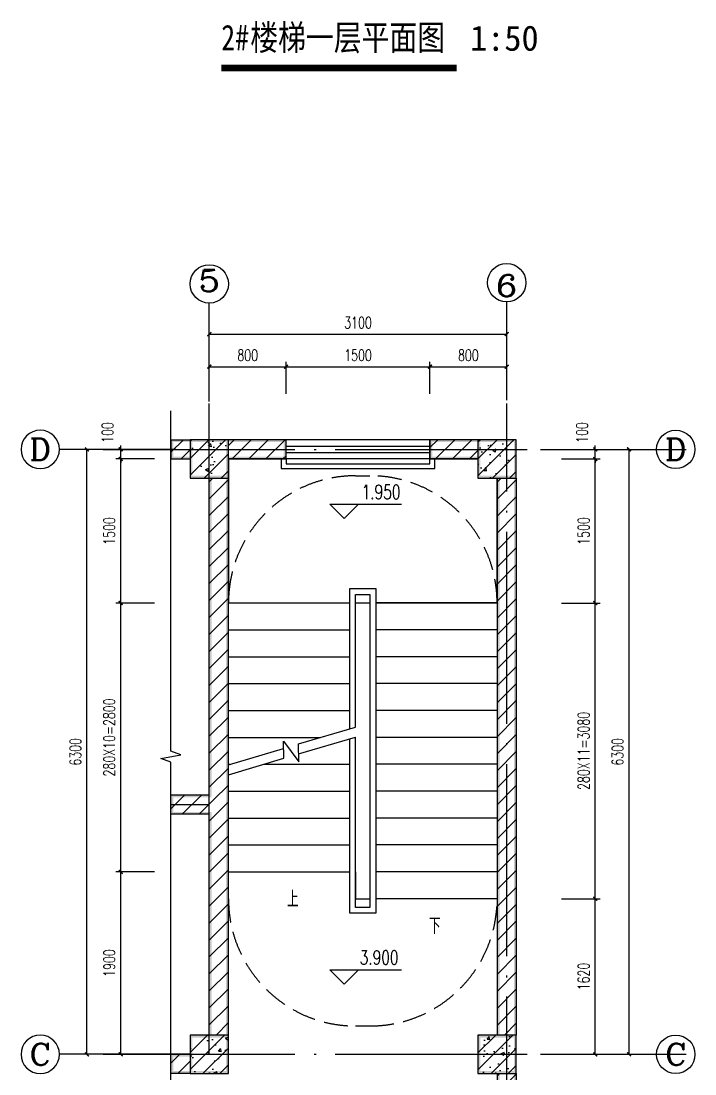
# Model space of a CAD drawing. Extents: x 5904849 to 6011887, y -826029 to -177002.
# Drawn here: x 5909540 to 5916564, y -786814 to -775849 of the extents above; entities that cross this region are included whole.
import ezdxf
from ezdxf.enums import TextEntityAlignment as Align

# ---------------------------------------------------------------- set-up
doc = ezdxf.new("R2010")
doc.units = 0
doc.header["$LTSCALE"] = 1000
doc.header["$MEASUREMENT"] = 0
doc.linetypes.add('DASH', pattern=[0.35, 0.25, -0.1])
doc.linetypes.add('DOTE', pattern=[2.42, 2, -0.2, 0.02, -0.2])
doc.layers.get('0').update_dxf_attribs({"linetype": 'CONTINUOUS'})
doc.layers.get('Defpoints').update_dxf_attribs({"linetype": 'CONTINUOUS'})
for name, color, linetype in [('AXIS', 3, 'CONTINUOUS'), ('AXIS_TEXT', 7, 'CONTINUOUS'), ('COLUMN', 9, 'CONTINUOUS'), ('DIM_ELEV', 3, 'CONTINUOUS'), ('DIM_SYMB', 3, 'CONTINUOUS'), ('DOTE', 252, 'CONTINUOUS'), ('LATRINE', 6, 'CONTINUOUS'), ('PUB_DIM', 3, 'CONTINUOUS'), ('PUB_HATCH', 8, 'CONTINUOUS'), ('PUB_TEXT', 7, 'CONTINUOUS'), ('PUB_WALL', 9, 'CONTINUOUS'), ('STAIR', 5, 'CONTINUOUS'), ('WALL', 2, 'CONTINUOUS'), ('WINDOW', 4, 'CONTINUOUS')]:
    doc.layers.add(name, color=color, linetype=linetype)
doc.styles.add('-宋体', font='', dxfattribs={"width": 0.8})
doc.styles.add('_TCH_AXIS', font='COMPLEX', dxfattribs={"bigfont": 'GBCBIG'})
doc.styles.add('_TCH_DIM', font='SIMPLEX', dxfattribs={"bigfont": 'GBCBIG'})
doc.styles.add('_TCH_DIM_T3', font='SIMPLEX', dxfattribs={"width": 0.705882, "bigfont": 'GBCBIG'})
doc.styles.add('COMPLEX', font='COMPLEX')
doc.styles.add('黑体', font='simhei.ttf')
doc.styles.get('-宋体').set_extended_font_data('SimSun')
doc.dimstyles.new('_TCH_ARCH&&50', dxfattribs={"dimtxt": 119, "dimasz": 40, "dimexe": 50, "dimexo": 100, "dimgap": 60.5, "dimtad": 1, "dimdec": 0, "dimzin": 0, "dimdsep": 46, "dimtxsty": '_TCH_DIM_T3', "dimblk": 'ARCHTICK', "dimcen": 0.09, "dimclrt": 7, "dimazin": 2, "dimtfac": 1, "dimtdec": 0, "dimtix": 1, "dimtmove": 2, "dimatfit": 3, "dimfxl": 0, "dimtolj": 1, "dimtzin": 0, "dimarcsym": 0})
pattern_1 = [(45, (0, 0), (-88.3883476, 88.3883476), []), (50, (0, 0), (358.630091, -31.376067), [37.5, -412.5]), (355, (0, 0), (-69.375667, 376.096067), [30, -330]), (100.4514, (29.9, -2.6), (289.25469, 344.719771), [31.870095, -350.571056]), (46.1842, (0, 100), (533.620524, -82.759507), [56.25, -618.75]), (96.6356, (44.47, 93.1), (467.331353, 487.058935), [47.805144, -525.8565]), (351.1842, (0, 100), (467.330973, 487.0593), [45, -495]), (21, (50, 75), (298.453526, -201.309445), [37.5, -412.5]), (326, (50, 75), (121.657666, 362.575023), [30, -330]), (71.4514, (74.87, 58.22), (420.111314, 161.265248), [31.870095, -350.571056]), (37.5, (0, 0), (6.0799277, 166.446927), [0, -326, 0, -335, 0, -331.25]), (7.5, (0, 0), (131.5347687, 197.205856), [0, -191, 0, -318.5, 0, -126.25]), (327.5, (-111.5, 0), (266.911218, -11.277436), [0, -125, 0, -390, 0, -517.5]), (317.5, (-161.5, 0), (291.593085, 50.052491), [0, -162.5, 0, -259, 0, -367.5])]
pattern_2 = [(45, (0, 89.76), (-88.388383, 88.388383), [])]

# ---------------------------------------------------------------- blocks, each defined once
blk = doc.blocks.new('_ArchTick')
at = {"color": 0, "linetype": 'ByBlock', "const_width": 0.4}
blk.add_lwpolyline([(-0.5, -0.5), (0.5, 0.5)], dxfattribs=at)
blk = doc.blocks.new('*D482')
at = {"layer": 'Defpoints', "color": 0}
for p in [(5915072, -780310), (5915524, -780310), (5915072, -780410)]:
    blk.add_point(p, dxfattribs=at)
at = {"layer": 'PUB_DIM', "color": 0, "lineweight": -2}
for p, q in [((5915172, -780310), (5915574, -780310)), ((5915524, -780310), (5915524, -780270)), ((5915524, -780410), (5915524, -780310)), ((5915172, -780410), (5915574, -780410)), ((5915524, -780410), (5915524, -780450))]:
    blk.add_line(p, q, dxfattribs=at)
at = {"layer": 'PUB_DIM', "color": 0, "lineweight": -2, "xscale": 40, "yscale": 40, "zscale": 40}
for p, rotation in [((5915524, -780310), 270), ((5915524, -780410), 90)]:
    blk.add_blockref('_ArchTick', p, dxfattribs=dict(at, rotation=rotation))
at = {"layer": 'PUB_DIM', "color": 7, "insert": (5915387, -780135), "char_height": 119, "attachment_point": 5, "rotation": 90, "style": '_TCH_DIM_T3'}
blk.add_mtext('\\A1;100', dxfattribs=at)
blk = doc.blocks.new('*D483')
at = {"layer": 'Defpoints', "color": 0}
for p in [(5915072, -780410), (5915524, -780410), (5915072, -781910)]:
    blk.add_point(p, dxfattribs=at)
at = {"layer": 'PUB_DIM', "color": 0, "lineweight": -2}
for p, q in [((5915172, -780410), (5915574, -780410)), ((5915524, -781910), (5915524, -780410)), ((5915172, -781910), (5915574, -781910))]:
    blk.add_line(p, q, dxfattribs=at)
at = {"layer": 'PUB_DIM', "color": 0, "lineweight": -2, "xscale": 40, "yscale": 40, "zscale": 40}
for p, rotation in [((5915524, -780410), 90), ((5915524, -781910), 270)]:
    blk.add_blockref('_ArchTick', p, dxfattribs=dict(at, rotation=rotation))
at = {"layer": 'PUB_DIM', "color": 7, "insert": (5915404, -781160), "char_height": 119, "attachment_point": 5, "rotation": 90, "style": '_TCH_DIM_T3'}
blk.add_mtext('\\A1;1500', dxfattribs=at)
blk = doc.blocks.new('*D484')
at = {"layer": 'Defpoints', "color": 0}
for p in [(5915072, -781910), (5915524, -781910), (5915072, -784990)]:
    blk.add_point(p, dxfattribs=at)
at = {"layer": 'PUB_DIM', "color": 0, "lineweight": -2}
for p, q in [((5915172, -781910), (5915574, -781910)), ((5915524, -784990), (5915524, -781910)), ((5915172, -784990), (5915574, -784990))]:
    blk.add_line(p, q, dxfattribs=at)
at = {"layer": 'PUB_DIM', "color": 0, "lineweight": -2, "xscale": 40, "yscale": 40, "zscale": 40}
for p, rotation in [((5915524, -781910), 90), ((5915524, -784990), 270)]:
    blk.add_blockref('_ArchTick', p, dxfattribs=dict(at, rotation=rotation))
at = {"layer": 'PUB_DIM', "color": 7, "insert": (5915404, -783450), "char_height": 119, "attachment_point": 5, "rotation": 90, "style": '_TCH_DIM_T3'}
blk.add_mtext('\\A1;280X11=3080', dxfattribs=at)
blk = doc.blocks.new('*D485')
at = {"layer": 'Defpoints', "color": 0}
for p in [(5915072, -784990), (5915524, -784990), (5915072, -786610)]:
    blk.add_point(p, dxfattribs=at)
at = {"layer": 'PUB_DIM', "color": 0, "lineweight": -2}
for p, q in [((5915172, -784990), (5915574, -784990)), ((5915524, -786610), (5915524, -784990)), ((5915172, -786610), (5915574, -786610))]:
    blk.add_line(p, q, dxfattribs=at)
at = {"layer": 'PUB_DIM', "color": 0, "lineweight": -2, "xscale": 40, "yscale": 40, "zscale": 40}
for p, rotation in [((5915524, -784990), 90), ((5915524, -786610), 270)]:
    blk.add_blockref('_ArchTick', p, dxfattribs=dict(at, rotation=rotation))
at = {"layer": 'PUB_DIM', "color": 7, "insert": (5915404, -785800), "char_height": 119, "attachment_point": 5, "rotation": 90, "style": '_TCH_DIM_T3'}
blk.add_mtext('\\A1;1620', dxfattribs=at)
blk = doc.blocks.new('*D486')
at = {"layer": 'Defpoints', "color": 0}
for p in [(5914852, -780310), (5915877, -780310), (5914852, -786610)]:
    blk.add_point(p, dxfattribs=at)
at = {"layer": 'PUB_DIM', "color": 0, "lineweight": -2}
for p, q in [((5914952, -780310), (5915927, -780310)), ((5915877, -786610), (5915877, -780310)), ((5914952, -786610), (5915927, -786610))]:
    blk.add_line(p, q, dxfattribs=at)
at = {"layer": 'PUB_DIM', "color": 0, "lineweight": -2, "xscale": 40, "yscale": 40, "zscale": 40}
for p, rotation in [((5915877, -780310), 90), ((5915877, -786610), 270)]:
    blk.add_blockref('_ArchTick', p, dxfattribs=dict(at, rotation=rotation))
at = {"layer": 'PUB_DIM', "color": 7, "insert": (5915757, -783460), "char_height": 119, "attachment_point": 5, "rotation": 90, "style": '_TCH_DIM_T3'}
blk.add_mtext('\\A1;6300', dxfattribs=at)
blk = doc.blocks.new('*D487')
at = {"layer": 'Defpoints', "color": 0}
for p in [(5914602, -779449), (5913802, -779832), (5914602, -779832)]:
    blk.add_point(p, dxfattribs=at)
at = {"layer": 'PUB_DIM', "color": 0, "lineweight": -2}
for p, q in [((5913802, -779732), (5913802, -779399)), ((5913802, -779449), (5914602, -779449)), ((5914602, -779732), (5914602, -779399))]:
    blk.add_line(p, q, dxfattribs=at)
at = {"layer": 'PUB_DIM', "color": 0, "lineweight": -2, "xscale": 40, "yscale": 40, "zscale": 40, "rotation": 180}
blk.add_blockref('_ArchTick', (5913802, -779449), dxfattribs=at)
at = {"layer": 'PUB_DIM', "color": 0, "lineweight": -2, "xscale": 40, "yscale": 40, "zscale": 40}
blk.add_blockref('_ArchTick', (5914602, -779449), dxfattribs=at)
at = {"layer": 'PUB_DIM', "color": 7, "insert": (5914202, -779329), "char_height": 119, "attachment_point": 5, "style": '_TCH_DIM_T3'}
blk.add_mtext('\\A1;800', dxfattribs=at)
blk = doc.blocks.new('*D488')
at = {"layer": 'Defpoints', "color": 0}
for p in [(5913802, -779449), (5912302, -779832), (5913802, -779832)]:
    blk.add_point(p, dxfattribs=at)
at = {"layer": 'PUB_DIM', "color": 0, "lineweight": -2}
for p, q in [((5912302, -779732), (5912302, -779399)), ((5912302, -779449), (5913802, -779449)), ((5913802, -779732), (5913802, -779399))]:
    blk.add_line(p, q, dxfattribs=at)
at = {"layer": 'PUB_DIM', "color": 0, "lineweight": -2, "xscale": 40, "yscale": 40, "zscale": 40, "rotation": 180}
blk.add_blockref('_ArchTick', (5912302, -779449), dxfattribs=at)
at = {"layer": 'PUB_DIM', "color": 0, "lineweight": -2, "xscale": 40, "yscale": 40, "zscale": 40}
blk.add_blockref('_ArchTick', (5913802, -779449), dxfattribs=at)
at = {"layer": 'PUB_DIM', "color": 7, "insert": (5913052, -779329), "char_height": 119, "attachment_point": 5, "style": '_TCH_DIM_T3'}
blk.add_mtext('\\A1;1500', dxfattribs=at)
blk = doc.blocks.new('*D489')
at = {"layer": 'Defpoints', "color": 0}
for p in [(5912302, -779449), (5911502, -779832), (5912302, -779832)]:
    blk.add_point(p, dxfattribs=at)
at = {"layer": 'PUB_DIM', "color": 0, "lineweight": -2}
for p, q in [((5911502, -779732), (5911502, -779399)), ((5911502, -779449), (5912302, -779449)), ((5912302, -779732), (5912302, -779399))]:
    blk.add_line(p, q, dxfattribs=at)
at = {"layer": 'PUB_DIM', "color": 0, "lineweight": -2, "xscale": 40, "yscale": 40, "zscale": 40, "rotation": 180}
blk.add_blockref('_ArchTick', (5911502, -779449), dxfattribs=at)
at = {"layer": 'PUB_DIM', "color": 0, "lineweight": -2, "xscale": 40, "yscale": 40, "zscale": 40}
blk.add_blockref('_ArchTick', (5912302, -779449), dxfattribs=at)
at = {"layer": 'PUB_DIM', "color": 7, "insert": (5911902, -779329), "char_height": 119, "attachment_point": 5, "style": '_TCH_DIM_T3'}
blk.add_mtext('\\A1;800', dxfattribs=at)
blk = doc.blocks.new('*D490')
at = {"layer": 'Defpoints', "color": 0}
for p in [(5914602, -779110), (5911502, -779832), (5914602, -779832)]:
    blk.add_point(p, dxfattribs=at)
at = {"layer": 'PUB_DIM', "color": 0, "lineweight": -2}
for p, q in [((5911502, -779732), (5911502, -779060)), ((5911502, -779110), (5914602, -779110)), ((5914602, -779732), (5914602, -779060))]:
    blk.add_line(p, q, dxfattribs=at)
at = {"layer": 'PUB_DIM', "color": 0, "lineweight": -2, "xscale": 40, "yscale": 40, "zscale": 40, "rotation": 180}
blk.add_blockref('_ArchTick', (5911502, -779110), dxfattribs=at)
at = {"layer": 'PUB_DIM', "color": 0, "lineweight": -2, "xscale": 40, "yscale": 40, "zscale": 40}
blk.add_blockref('_ArchTick', (5914602, -779110), dxfattribs=at)
at = {"layer": 'PUB_DIM', "color": 7, "insert": (5913052, -778990), "char_height": 119, "attachment_point": 5, "style": '_TCH_DIM_T3'}
blk.add_mtext('\\A1;3100', dxfattribs=at)
blk = doc.blocks.new('*D491')
at = {"layer": 'Defpoints', "color": 0}
for p in [(5910579, -780310), (5911031, -780310), (5911031, -780410)]:
    blk.add_point(p, dxfattribs=at)
at = {"layer": 'PUB_DIM', "color": 0, "lineweight": -2}
for p, q in [((5910931, -780310), (5910529, -780310)), ((5910579, -780310), (5910579, -780270)), ((5910579, -780410), (5910579, -780310)), ((5910931, -780410), (5910529, -780410)), ((5910579, -780410), (5910579, -780450))]:
    blk.add_line(p, q, dxfattribs=at)
at = {"layer": 'PUB_DIM', "color": 0, "lineweight": -2, "xscale": 40, "yscale": 40, "zscale": 40}
for p, rotation in [((5910579, -780310), 270), ((5910579, -780410), 90)]:
    blk.add_blockref('_ArchTick', p, dxfattribs=dict(at, rotation=rotation))
at = {"layer": 'PUB_DIM', "color": 7, "insert": (5910441, -780135), "char_height": 119, "attachment_point": 5, "rotation": 90, "style": '_TCH_DIM_T3'}
blk.add_mtext('\\A1;100', dxfattribs=at)
blk = doc.blocks.new('*D492')
at = {"layer": 'Defpoints', "color": 0}
for p in [(5910579, -780410), (5911031, -780410), (5911031, -781910)]:
    blk.add_point(p, dxfattribs=at)
at = {"layer": 'PUB_DIM', "color": 0, "lineweight": -2}
for p, q in [((5910931, -780410), (5910529, -780410)), ((5910579, -781910), (5910579, -780410)), ((5910931, -781910), (5910529, -781910))]:
    blk.add_line(p, q, dxfattribs=at)
at = {"layer": 'PUB_DIM', "color": 0, "lineweight": -2, "xscale": 40, "yscale": 40, "zscale": 40}
for p, rotation in [((5910579, -780410), 90), ((5910579, -781910), 270)]:
    blk.add_blockref('_ArchTick', p, dxfattribs=dict(at, rotation=rotation))
at = {"layer": 'PUB_DIM', "color": 7, "insert": (5910459, -781160), "char_height": 119, "attachment_point": 5, "rotation": 90, "style": '_TCH_DIM_T3'}
blk.add_mtext('\\A1;1500', dxfattribs=at)
blk = doc.blocks.new('*D493')
at = {"layer": 'Defpoints', "color": 0}
for p in [(5910579, -781910), (5911031, -781910), (5911031, -784710)]:
    blk.add_point(p, dxfattribs=at)
at = {"layer": 'PUB_DIM', "color": 0, "lineweight": -2}
for p, q in [((5910931, -781910), (5910529, -781910)), ((5910579, -784710), (5910579, -781910)), ((5910931, -784710), (5910529, -784710))]:
    blk.add_line(p, q, dxfattribs=at)
at = {"layer": 'PUB_DIM', "color": 0, "lineweight": -2, "xscale": 40, "yscale": 40, "zscale": 40}
for p, rotation in [((5910579, -781910), 90), ((5910579, -784710), 270)]:
    blk.add_blockref('_ArchTick', p, dxfattribs=dict(at, rotation=rotation))
at = {"layer": 'PUB_DIM', "color": 7, "insert": (5910459, -783310), "char_height": 119, "attachment_point": 5, "rotation": 90, "style": '_TCH_DIM_T3'}
blk.add_mtext('\\A1;280X10=2800', dxfattribs=at)
blk = doc.blocks.new('*D494')
at = {"layer": 'Defpoints', "color": 0}
for p in [(5910579, -784710), (5911031, -784710), (5911031, -786610)]:
    blk.add_point(p, dxfattribs=at)
at = {"layer": 'PUB_DIM', "color": 0, "lineweight": -2}
for p, q in [((5910931, -784710), (5910529, -784710)), ((5910579, -786610), (5910579, -784710)), ((5910931, -786610), (5910529, -786610))]:
    blk.add_line(p, q, dxfattribs=at)
at = {"layer": 'PUB_DIM', "color": 0, "lineweight": -2, "xscale": 40, "yscale": 40, "zscale": 40}
for p, rotation in [((5910579, -784710), 90), ((5910579, -786610), 270)]:
    blk.add_blockref('_ArchTick', p, dxfattribs=dict(at, rotation=rotation))
at = {"layer": 'PUB_DIM', "color": 7, "insert": (5910459, -785660), "char_height": 119, "attachment_point": 5, "rotation": 90, "style": '_TCH_DIM_T3'}
blk.add_mtext('\\A1;1900', dxfattribs=at)
blk = doc.blocks.new('*D495')
at = {"layer": 'Defpoints', "color": 0}
for p in [(5910226, -780310), (5911252, -780310), (5911252, -786610)]:
    blk.add_point(p, dxfattribs=at)
at = {"layer": 'PUB_DIM', "color": 0, "lineweight": -2}
for p, q in [((5911152, -780310), (5910176, -780310)), ((5910226, -786610), (5910226, -780310)), ((5911152, -786610), (5910176, -786610))]:
    blk.add_line(p, q, dxfattribs=at)
at = {"layer": 'PUB_DIM', "color": 0, "lineweight": -2, "xscale": 40, "yscale": 40, "zscale": 40}
for p, rotation in [((5910226, -780310), 90), ((5910226, -786610), 270)]:
    blk.add_blockref('_ArchTick', p, dxfattribs=dict(at, rotation=rotation))
at = {"layer": 'PUB_DIM', "color": 7, "insert": (5910106, -783460), "char_height": 119, "attachment_point": 5, "rotation": 90, "style": '_TCH_DIM_T3'}
blk.add_mtext('\\A1;6300', dxfattribs=at)
blk = doc.blocks.new('$TCHSYS$WIN2D')
for p, q in [((-0.5, 0.5), (0.5, 0.5)), ((-0.5, 0.5), (-0.5, -0.5)), ((0.5, 0.5), (0.5, -0.5)), ((0.5, 0.1667), (-0.5, 0.1667)), ((0.5, -0.1667), (-0.5, -0.1667)), ((-0.5, -0.5), (0.5, -0.5))]:
    blk.add_line(p, q)
blk = doc.blocks.new('_AXISO')
blk.add_circle((0, 0), 0.5)
at = {"layer": 'AXIS_TEXT', "style": 'COMPLEX', "width": 1.041667}
blk.add_attdef('A', text='', height=0.56, dxfattribs=at).set_placement((-0.25, -0.28), (0.25, -0.28), align=Align.FIT)

msp = doc.modelspace()

# ---------------------------------------------------------------- hatches: boundary and pattern name
at = {"layer": 'COLUMN', "linetype": 'ByBlock'}
for points in [[(5911701.6, -780209.8), (5911301.6, -780209.8), (5911326.6, -780234.8), (5911676.6, -780234.8)], [(5911301.6, -780209.8), (5911301.6, -780609.8), (5911326.6, -780584.8), (5911326.6, -780234.8)], [(5911701.6, -780609.8), (5911701.6, -780209.8), (5911676.6, -780234.8), (5911676.6, -780584.8)], [(5914701.6, -780209.8), (5914301.6, -780209.8), (5914326.6, -780234.8), (5914676.6, -780234.8)], [(5914301.6, -780209.8), (5914301.6, -780609.8), (5914326.6, -780584.8), (5914326.6, -780234.8)], [(5914701.6, -780609.8), (5914701.6, -780209.8), (5914676.6, -780234.8), (5914676.6, -780584.8)], [(5911301.6, -780609.8), (5911701.6, -780609.8), (5911676.6, -780584.8), (5911326.6, -780584.8)], [(5914301.6, -780609.8), (5914701.6, -780609.8), (5914676.6, -780584.8), (5914326.6, -780584.8)], [(5911701.6, -786409.8), (5911301.6, -786409.8), (5911326.6, -786434.8), (5911676.6, -786434.8)], [(5911301.6, -786409.8), (5911301.6, -786809.8), (5911326.6, -786784.8), (5911326.6, -786434.8)], [(5911701.6, -786809.8), (5911701.6, -786409.8), (5911676.6, -786434.8), (5911676.6, -786784.8)], [(5914701.6, -786409.8), (5914301.6, -786409.8), (5914326.6, -786434.8), (5914676.6, -786434.8)], [(5914301.6, -786409.8), (5914301.6, -786809.8), (5914326.6, -786784.8), (5914326.6, -786434.8)], [(5914701.6, -786809.8), (5914701.6, -786409.8), (5914676.6, -786434.8), (5914676.6, -786784.8)], [(5911301.6, -786809.8), (5911701.6, -786809.8), (5911676.6, -786784.8), (5911326.6, -786784.8)], [(5914301.6, -786809.8), (5914701.6, -786809.8), (5914676.6, -786784.8), (5914326.6, -786784.8)]]:
    msp.add_hatch(color=256, dxfattribs=at).paths.add_polyline_path(points)
at = {"layer": 'PUB_HATCH', "linetype": 'ByBlock'}
h = msp.add_hatch(dxfattribs=at)
h.set_pattern_fill('普通砖', color=256, scale=50, style=0)
h.set_pattern_definition(pattern_2)
h.paths.add_polyline_path([(5911301.6, -780409.8), (5911301.6, -780209.8), (5911101.6, -780209.8), (5911101.6, -780409.8)])
h = msp.add_hatch(dxfattribs=at)
h.set_pattern_fill('钢筋混凝土', color=256, scale=50, style=0)
h.set_pattern_definition(pattern_1)
h.paths.add_polyline_path([(5911301.6, -780609.8), (5911701.6, -780609.8), (5911701.6, -780209.8), (5911301.6, -780209.8)])
h = msp.add_hatch(dxfattribs=at)
h.set_pattern_fill('普通砖', color=256, scale=50, style=0)
h.set_pattern_definition(pattern_2)
h.paths.add_polyline_path([(5911701.6, -780209.8), (5911701.6, -780409.8), (5912301.6, -780409.8), (5912301.6, -780209.8)])
h = msp.add_hatch(dxfattribs=at)
h.set_pattern_fill('普通砖', color=256, scale=50, style=0)
h.set_pattern_definition(pattern_2)
h.paths.add_polyline_path([(5914301.6, -780409.8), (5914301.6, -780209.8), (5913801.6, -780209.8), (5913801.6, -780409.8)])
h = msp.add_hatch(dxfattribs=at)
h.set_pattern_fill('钢筋混凝土', color=256, scale=50, style=0)
h.set_pattern_definition(pattern_1)
h.paths.add_polyline_path([(5914301.6, -780609.8), (5914701.6, -780609.8), (5914701.6, -780209.8), (5914301.6, -780209.8)])
h = msp.add_hatch(dxfattribs=at)
h.set_pattern_fill('普通砖', color=256, scale=50, style=0)
h.set_pattern_definition(pattern_2)
h.paths.add_polyline_path([(5911701.6, -780609.8), (5911501.6, -780609.8), (5911501.6, -783909.8), (5911526.6, -783934.8), (5911568.3, -784009.8), (5911701.6, -784009.8)])
h = msp.add_hatch(dxfattribs=at)
h.set_pattern_fill('普通砖', color=256, scale=50, style=0)
h.set_pattern_definition(pattern_2)
h.paths.add_polyline_path([(5914501.6, -786409.8), (5914701.6, -786409.8), (5914701.6, -780609.8), (5914501.6, -780609.8)])
h = msp.add_hatch(dxfattribs=at)
h.set_pattern_fill('普通砖', color=256, scale=50, style=0)
h.set_pattern_definition(pattern_2)
h.paths.add_polyline_path([(5911568.3, -784009.8), (5911526.6, -783934.8), (5911501.6, -783909.8), (5911101.6, -783909.8), (5911101.6, -784109.8), (5911501.6, -784109.8), (5911526.6, -784084.8)])
h = msp.add_hatch(dxfattribs=at)
h.set_pattern_fill('普通砖', color=256, scale=50, style=0)
h.set_pattern_definition(pattern_2)
h.paths.add_polyline_path([(5911501.6, -786409.8), (5911701.6, -786409.8), (5911701.6, -784009.8), (5911568.3, -784009.8), (5911526.6, -784084.8), (5911501.6, -784109.8)])
h = msp.add_hatch(dxfattribs=at)
h.set_pattern_fill('钢筋混凝土', color=256, scale=50, style=0)
h.set_pattern_definition(pattern_1)
h.paths.add_polyline_path([(5911301.6, -786809.8), (5911701.6, -786809.8), (5911701.6, -786409.8), (5911301.6, -786409.8)])
h = msp.add_hatch(dxfattribs=at)
h.set_pattern_fill('钢筋混凝土', color=256, scale=50, style=0)
h.set_pattern_definition(pattern_1)
h.paths.add_polyline_path([(5914301.6, -786809.8), (5914701.6, -786809.8), (5914701.6, -786409.8), (5914301.6, -786409.8)])
h = msp.add_hatch(dxfattribs=at)
h.set_pattern_fill('普通砖', color=256, scale=50, style=0)
h.set_pattern_definition(pattern_2)
h.paths.add_polyline_path([(5911301.6, -786809.8), (5911301.6, -786609.8), (5911101.6, -786609.8), (5911101.6, -786809.8)])
h = msp.add_hatch(dxfattribs=at)
h.set_pattern_fill('普通砖', color=256, scale=50, style=0)
h.set_pattern_definition(pattern_2)
h.paths.add_polyline_path([(5914701.6, -786809.8), (5914501.6, -786809.8), (5914501.6, -787059.8), (5914701.6, -787059.8)])
at = {"layer": 'PUB_WALL', "linetype": 'ByBlock'}
for points in [[(5911301.6, -780234.8), (5911301.6, -780209.8), (5911101.6, -780209.8), (5911101.6, -780234.8)], [(5911101.6, -780209.8), (5911101.6, -780409.8), (5911126.6, -780409.8), (5911126.6, -780209.8)], [(5911701.6, -780209.8), (5911701.6, -780234.8), (5912276.6, -780234.8), (5912301.6, -780209.8)], [(5912301.6, -780409.8), (5912301.6, -780209.8), (5912276.6, -780234.8), (5912276.6, -780384.8)], [(5914301.6, -780234.8), (5914301.6, -780209.8), (5913801.6, -780209.8), (5913826.6, -780234.8)], [(5913801.6, -780209.8), (5913801.6, -780409.8), (5913826.6, -780384.8), (5913826.6, -780234.8)], [(5911301.6, -780409.8), (5911301.6, -780384.8), (5911101.6, -780384.8), (5911101.6, -780409.8)], [(5911701.6, -780384.8), (5911701.6, -780409.8), (5912301.6, -780409.8), (5912276.6, -780384.8)], [(5914301.6, -780409.8), (5914301.6, -780384.8), (5913826.6, -780384.8), (5913801.6, -780409.8)], [(5911526.6, -780609.8), (5911501.6, -780609.8), (5911501.6, -783909.8), (5911526.6, -783934.8)], [(5911701.6, -780609.8), (5911676.6, -780609.8), (5911676.6, -784009.8), (5911701.6, -784009.8)], [(5914501.6, -786409.8), (5914526.6, -786409.8), (5914526.6, -780609.8), (5914501.6, -780609.8)], [(5914676.6, -786409.8), (5914701.6, -786409.8), (5914701.6, -780609.8), (5914676.6, -780609.8)], [(5911501.6, -783909.8), (5911101.6, -783909.8), (5911101.6, -783934.8), (5911526.6, -783934.8)], [(5911101.6, -784109.8), (5911101.6, -783909.8), (5911126.6, -783909.8), (5911126.6, -784109.8)], [(5911501.6, -784109.8), (5911101.6, -784109.8), (5911101.6, -784084.8), (5911526.6, -784084.8)], [(5911501.6, -786409.8), (5911526.6, -786409.8), (5911526.6, -784084.8), (5911501.6, -784109.8)], [(5911676.6, -786409.8), (5911701.6, -786409.8), (5911701.6, -784009.8), (5911676.6, -784009.8)], [(5911301.6, -786634.8), (5911301.6, -786609.8), (5911101.6, -786609.8), (5911101.6, -786634.8)], [(5911101.6, -786809.8), (5911126.6, -786809.8), (5911126.6, -786609.8), (5911101.6, -786609.8)], [(5911301.6, -786809.8), (5911301.6, -786784.8), (5911101.6, -786784.8), (5911101.6, -786809.8)], [(5914526.6, -786809.8), (5914501.6, -786809.8), (5914501.6, -787059.8), (5914526.6, -787059.8)], [(5914701.6, -786809.8), (5914676.6, -786809.8), (5914676.6, -787059.8), (5914701.6, -787059.8)]]:
    msp.add_hatch(color=256, dxfattribs=at).paths.add_polyline_path(points)

# ---------------------------------------------------------------- linework, layer by layer
at = {"color": 0, "linetype": 'DASH'}
for p, q in [((5913026.6, -780584.8), (5913176.6, -780584.8)), ((5913026.6, -786314.8), (5913176.6, -786314.8))]:
    msp.add_line(p, q, dxfattribs=at)
at = {"color": 0}
for points in [[(5912251.6, -780409.8), (5912251.6, -780509.8), (5913851.6, -780509.8), (5913851.6, -780409.8)], [(5912301.6, -780409.8), (5912301.6, -780459.8), (5913801.6, -780459.8), (5913801.6, -780409.8)]]:
    msp.add_lwpolyline(points, dxfattribs=at)
at = {"color": 0, "linetype": 'DASH'}
for centre, start, end in [((5913026.6, -781909.8), 90, 180), ((5913176.6, -781909.8), 360, 90), ((5913026.6, -784989.8), 180, 270), ((5913176.6, -784989.8), 270, 0)]:
    msp.add_arc(centre, 1325, start, end, dxfattribs=at)
at = {"layer": 'AXIS'}
for p, q in [((5911501.6, -779809.8), (5911501.6, -778786.4)), ((5914601.6, -779797.5), (5914601.6, -778774.1)), ((5910900.1, -780309.8), (5909939.7, -780309.8)), ((5915203.1, -780309.8), (5916163.6, -780309.8)), ((5910900.1, -786609.8), (5909939.7, -786609.8)), ((5915203.1, -786609.8), (5916163.6, -786609.8))]:
    msp.add_line(p, q, dxfattribs=at)
at = {"layer": 'COLUMN', "linetype": 'ByBlock'}
for p, q in [((5911701.6, -780209.8), (5911301.6, -780209.8)), ((5911301.6, -780209.8), (5911301.6, -780609.8)), ((5911701.6, -780609.8), (5911701.6, -780209.8)), ((5914701.6, -780209.8), (5914301.6, -780209.8)), ((5914301.6, -780209.8), (5914301.6, -780609.8)), ((5914701.6, -780609.8), (5914701.6, -780209.8)), ((5911301.6, -780609.8), (5911701.6, -780609.8)), ((5914301.6, -780609.8), (5914701.6, -780609.8)), ((5911701.6, -786409.8), (5911301.6, -786409.8)), ((5911301.6, -786409.8), (5911301.6, -786809.8)), ((5911701.6, -786809.8), (5911701.6, -786409.8)), ((5914701.6, -786409.8), (5914301.6, -786409.8)), ((5914301.6, -786409.8), (5914301.6, -786809.8)), ((5914701.6, -786809.8), (5914701.6, -786409.8)), ((5911301.6, -786809.8), (5911701.6, -786809.8)), ((5914301.6, -786809.8), (5914701.6, -786809.8))]:
    msp.add_line(p, q, dxfattribs=at)
at = {"layer": 'DIM_ELEV'}
for p, q in [((5912906.9, -781029.9), (5912756.9, -780879.9)), ((5912756.9, -780879.9), (5913504.2, -780879.9)), ((5912906.9, -781029.9), (5913056.9, -780879.9)), ((5912906.9, -785878.4), (5912756.9, -785728.4)), ((5912756.9, -785728.4), (5913504.2, -785728.4)), ((5912906.9, -785878.4), (5913056.9, -785728.4))]:
    msp.add_line(p, q, dxfattribs=at)
at = {"layer": 'DIM_SYMB', "const_width": 70}
msp.add_lwpolyline([(5911626.3, -776338.3), (5914079.3, -776338.3)], dxfattribs=at)
at = {"layer": 'DIM_SYMB', "color": 0}
msp.add_lwpolyline([(5911101.6, -787109.8), (5911101.6, -783566.1), (5910996.6, -783527.8), (5911206.6, -783490.8), (5911101.6, -783453.6), (5911101.6, -779909.8)], dxfattribs=at)
for points in [[(5913839.1, -785129.8, 0, 0, 0), (5913839.1, -781159.8, 0, 0, 0), (5912364.1, -781159.8, 0, 0, 0), (5912364.1, -783292.8, 40, 0, 0), (5912364.1, -783442.8, 0, 0, 0)], [(5912364.1, -784849.8, 0, 0, 0), (5912364.1, -783592.8, 40, 0, 0), (5912364.1, -783442.8, 0, 0, 0)]]:
    msp.add_lwpolyline(points, format="xyseb", dxfattribs=at)
at = {"layer": 'DOTE', "linetype": 'DOTE'}
for p, q in [((5911501.6, -786609.8), (5911501.6, -779832)), ((5914601.6, -788008.4), (5914601.6, -779832)), ((5910394.4, -780309.8), (5916473.3, -780309.8)), ((5911101.6, -784009.8), (5911501.6, -784009.8)), ((5910394.4, -786609.8), (5916473.3, -786609.8)), ((5910394.4, -786609.8), (5915501.6, -786609.8))]:
    msp.add_line(p, q, dxfattribs=at)
at = {"layer": 'LATRINE'}
for p, q in [((5911501.6, -781309.8), (5911501.6, -781284.8)), ((5911501.6, -782184.8), (5911501.6, -782159.8)), ((5911501.6, -783059.8), (5911501.6, -783034.8))]:
    msp.add_line(p, q, dxfattribs=at)
at = {"layer": 'STAIR', "color": 0}
for p, q in [((5914301.6, -780409.8), (5911701.6, -780409.8)), ((5911701.6, -780409.8), (5911701.6, -781909.8)), ((5914501.6, -781909.8), (5914501.6, -780609.8)), ((5912966.6, -783219.2), (5912966.6, -781759.8)), ((5912966.6, -781759.8), (5913236.6, -781759.8)), ((5913236.6, -781759.8), (5913236.6, -785139.8)), ((5913026.6, -783201.4), (5913026.6, -781819.8)), ((5913026.6, -781819.8), (5913176.6, -781819.8)), ((5913176.6, -781819.8), (5913176.6, -785079.8)), ((5911701.6, -783593.9), (5911701.6, -781909.8)), ((5911701.6, -781909.8), (5912966.6, -781909.8)), ((5911701.6, -781909.8), (5912966.6, -781909.8)), ((5913026.6, -783201.4), (5913026.6, -781909.8)), ((5913026.6, -781909.8), (5913176.6, -781909.8)), ((5913176.6, -781909.8), (5913176.6, -784989.8)), ((5914501.6, -781909.8), (5913236.6, -781909.8)), ((5913236.6, -781909.8), (5914501.6, -781909.8)), ((5914501.6, -781909.8), (5914501.6, -784989.8)), ((5911701.6, -782189.8), (5912966.6, -782189.8)), ((5914501.6, -782189.8), (5913236.6, -782189.8)), ((5911701.6, -782469.8), (5912966.6, -782469.8)), ((5914501.6, -782469.8), (5913236.6, -782469.8)), ((5911701.6, -782749.8), (5912966.6, -782749.8)), ((5914501.6, -782749.8), (5913236.6, -782749.8)), ((5911701.6, -783029.8), (5912966.6, -783029.8)), ((5914501.6, -783029.8), (5913236.6, -783029.8)), ((5912429.8, -783378.2), (5913026.6, -783201.4)), ((5911701.6, -783309.8), (5912660.6, -783309.8)), ((5912432.5, -783481.7), (5913026.6, -783305.7)), ((5912966.6, -785139.8), (5912966.6, -783323.5)), ((5913026.6, -784709.8), (5913026.6, -783305.7)), ((5913026.6, -785079.8), (5913026.6, -783305.7)), ((5914501.6, -783309.8), (5913236.6, -783309.8)), ((5911701.6, -783593.9), (5912276.6, -783423.6)), ((5912279.3, -783527.1), (5912274.7, -783348.7)), ((5912274.7, -783348.7), (5912434.7, -783564.9)), ((5912434.7, -783564.9), (5912429.8, -783378.2)), ((5911701.6, -783698.2), (5912279.3, -783527.1)), ((5911701.6, -783589.8), (5911715.6, -783589.8)), ((5912067.6, -783589.8), (5912966.6, -783589.8)), ((5914501.6, -783589.8), (5913236.6, -783589.8)), ((5911701.6, -784709.8), (5911701.6, -783698.2)), ((5911701.6, -783869.8), (5912966.6, -783869.8)), ((5914501.6, -783869.8), (5913236.6, -783869.8)), ((5911701.6, -784149.8), (5912966.6, -784149.8)), ((5914501.6, -784149.8), (5913236.6, -784149.8)), ((5911701.6, -784429.8), (5912966.6, -784429.8)), ((5914501.6, -784429.8), (5913236.6, -784429.8)), ((5911701.6, -784709.8), (5912966.6, -784709.8)), ((5913026.6, -784709.8), (5913026.6, -784989.8)), ((5914501.6, -784709.8), (5913236.6, -784709.8)), ((5913026.6, -784989.8), (5913176.6, -784989.8)), ((5913176.6, -785079.8), (5913026.6, -785079.8)), ((5914501.6, -784989.8), (5913236.6, -784989.8)), ((5913236.6, -785139.8), (5912966.6, -785139.8))]:
    msp.add_line(p, q, dxfattribs=at)
at = {"layer": 'STAIR', "linetype": 'ByBlock'}
msp.add_line((5914501.6, -781809.8), (5914501.6, -780609.8), dxfattribs=at)
at = {"layer": 'WALL', "linetype": 'ByBlock'}
for p, q in [((5911101.6, -780209.8), (5911301.6, -780209.8)), ((5911101.6, -780209.8), (5911101.6, -780409.8)), ((5912301.6, -780209.8), (5911701.6, -780209.8)), ((5912301.6, -780409.8), (5912301.6, -780209.8)), ((5914301.6, -780209.8), (5913801.6, -780209.8)), ((5913801.6, -780209.8), (5913801.6, -780409.8)), ((5911101.6, -780409.8), (5911301.6, -780409.8)), ((5911701.6, -780409.8), (5912301.6, -780409.8)), ((5913801.6, -780409.8), (5914301.6, -780409.8)), ((5911501.6, -783909.8), (5911501.6, -780609.8)), ((5911701.6, -784009.8), (5911701.6, -780609.8)), ((5914501.6, -780609.8), (5914501.6, -786409.8)), ((5914701.6, -780609.8), (5914701.6, -786409.8)), ((5911501.6, -783909.8), (5911101.6, -783909.8)), ((5911101.6, -784109.8), (5911101.6, -783909.8)), ((5911701.6, -786409.8), (5911701.6, -784009.8)), ((5911501.6, -784109.8), (5911101.6, -784109.8)), ((5911501.6, -786409.8), (5911501.6, -784109.8)), ((5911301.6, -786609.8), (5911101.6, -786609.8)), ((5911101.6, -786809.8), (5911101.6, -786609.8)), ((5911301.6, -786809.8), (5911101.6, -786809.8)), ((5914501.6, -786809.8), (5914501.6, -787059.8)), ((5914701.6, -786809.8), (5914701.6, -787059.8))]:
    msp.add_line(p, q, dxfattribs=at)

# ---------------------------------------------------------------- block references
at = {"layer": 'AXIS'}
ref = msp.add_blockref('_AXISO', (5911501.6, -778586.4), dxfattribs=dict(at, xscale=400, yscale=400, zscale=400, rotation=180))
ref.add_attrib('A', '5', dxfattribs={"layer": 'AXIS_TEXT', "height": 226.3, "style": '_TCH_AXIS', "width": 1.5}).set_placement((5911388.5, -778667.2), (5911614.7, -778667.2), align=Align.FIT)
ref = msp.add_blockref('_AXISO', (5914601.6, -778574.1), dxfattribs=dict(at, xscale=400, yscale=400, zscale=400, rotation=180))
ref.add_attrib('A', '6', dxfattribs={"layer": 'AXIS_TEXT', "height": 226.3, "style": '_TCH_AXIS', "width": 1.5}).set_placement((5914488.5, -778719.5), (5914714.7, -778719.5), align=Align.FIT)
ref = msp.add_blockref('_AXISO', (5909739.7, -780310.3), dxfattribs=dict(at, xscale=-400, yscale=400, zscale=400, rotation=180))
ref.add_attrib('A', 'D', dxfattribs={"layer": 'AXIS_TEXT', "height": 226.3, "style": '_TCH_AXIS', "width": 1.235294}).set_placement((5909626.5, -780423.5), (5909852.8, -780423.5), align=Align.FIT)
ref = msp.add_blockref('_AXISO', (5916363.6, -780310.3), dxfattribs=dict(at, xscale=400, yscale=400, zscale=400, rotation=180))
ref.add_attrib('A', 'D', dxfattribs={"layer": 'AXIS_TEXT', "height": 226.3, "style": '_TCH_AXIS', "width": 1.235294}).set_placement((5916250.4, -780423.5), (5916476.7, -780423.5), align=Align.FIT)
ref = msp.add_blockref('_AXISO', (5909739.7, -786610.3), dxfattribs=dict(at, xscale=-400, yscale=400, zscale=400, rotation=180))
ref.add_attrib('A', 'C', dxfattribs={"layer": 'AXIS_TEXT', "height": 226.3, "style": '_TCH_AXIS', "width": 1.4}).set_placement((5909626.5, -786723.5), (5909852.8, -786723.5), align=Align.FIT)
ref = msp.add_blockref('_AXISO', (5916363.6, -786610.3), dxfattribs=dict(at, xscale=400, yscale=400, zscale=400, rotation=180))
ref.add_attrib('A', 'C', dxfattribs={"layer": 'AXIS_TEXT', "height": 226.3, "style": '_TCH_AXIS', "width": 1.4}).set_placement((5916250.4, -786723.5), (5916476.7, -786723.5), align=Align.FIT)
at = {"layer": 'WINDOW', "linetype": 'ByBlock', "xscale": -1500, "yscale": -200.000005539041, "zscale": -1500, "rotation": 6.713569886162655e-08}
msp.add_blockref('$TCHSYS$WIN2D', (5913051.6, -780309.8), dxfattribs=at)

# ---------------------------------------------------------------- texts
at = {"layer": 'PUB_TEXT'}
for s, height, style, width, p in [('楼梯一层平面图', 265.82, '-宋体', 0.8, (5911928.8, -776154)), ('2#', 265.82, '-宋体', 0.8, (5911626.3, -776154)), ('1.950', 148.75, '_TCH_DIM', 0.705882, (5913089.2, -780827.4)), ('3.900', 148.75, '_TCH_DIM', 0.705882, (5913069.2, -785675.9))]:
    msp.add_text(s, height=height, dxfattribs=dict(at, style=style, width=width)).set_placement(p)
at = {"layer": 'PUB_TEXT', "style": '黑体'}
msp.add_text('1:50', height=262.87, dxfattribs=at).set_placement((5914219.3, -776158.4))
at = {"layer": 'PUB_TEXT', "color": 0, "style": '_TCH_DIM'}
for s, p in [('上', (5912312, -785077.3)), ('下', (5913791.6, -785357.3))]:
    msp.add_text(s, height=168.8, dxfattribs=at).set_placement(p)

# ---------------------------------------------------------------- dimensions: what is measured, and where the dimension line sits
at = {"layer": 'PUB_DIM'}
for p1, p2, distance, picture, middle in [((5911501.6, -779832), (5914601.6, -779832), 721.9, '*D490', (5913051.6, -778990.2)), ((5911501.6, -779832), (5912301.6, -779832), 382.9, '*D489', (5911901.6, -779329.1)), ((5912301.6, -779832), (5913801.6, -779832), 382.9, '*D488', (5913051.6, -779329.1)), ((5913801.6, -779832), (5914601.6, -779832), 382.9, '*D487', (5914201.6, -779329.1)), ((5911251.7, -786609.8), (5911251.7, -780309.8), 1025.5, '*D495', (5910106.2, -783459.8)), ((5914851.5, -786609.8), (5914851.5, -780309.8), -1025.5, '*D486', (5915757, -783459.8)), ((5911031.2, -781909.8), (5911031.2, -780409.8), 452.3, '*D492', (5910458.9, -781159.8)), ((5915072, -781909.8), (5915072, -780409.8), -452.3, '*D483', (5915404.3, -781159.8)), ((5911031.2, -786609.8), (5911031.2, -784709.8), 452.3, '*D494', (5910458.9, -785659.8)), ((5915072, -786609.8), (5915072, -784989.8), -452.3, '*D485', (5915404.3, -785799.8))]:
    dim = msp.add_aligned_dim(p1=p1, p2=p2, distance=distance, dimstyle='_TCH_ARCH&&50', dxfattribs=at)
    dim.commit()
    dim.dimension.update_dxf_attribs({"geometry": picture, "text_midpoint": middle})
for base, p1, p2, picture, middle in [((5910578.9, -780309.8), (5911031.2, -780409.8), (5911031.2, -780309.8), '*D491', (5910441.4, -780134.8)), ((5915524.3, -780309.8), (5915072, -780409.8), (5915072, -780309.8), '*D482', (5915386.8, -780134.8))]:
    dim = msp.add_linear_dim(base=base, p1=p1, p2=p2, angle=90, dimstyle='_TCH_ARCH&&50', dxfattribs=at)
    dim.commit()
    dim.dimension.update_dxf_attribs({"geometry": picture, "text_midpoint": middle, "dimtype": 129})
for p1, p2, distance, text, picture, middle in [((5911031.2, -784709.8), (5911031.2, -781909.8), 452.3, '280X10=2800', '*D493', (5910458.9, -783309.8)), ((5915072, -784989.8), (5915072, -781909.8), -452.3, '280X11=3080', '*D484', (5915404.3, -783449.8))]:
    dim = msp.add_aligned_dim(p1=p1, p2=p2, distance=distance, text=text, dimstyle='_TCH_ARCH&&50', dxfattribs=at)
    dim.commit()
    dim.dimension.update_dxf_attribs({"geometry": picture, "text_midpoint": middle})

doc.saveas('drawing.dxf')
